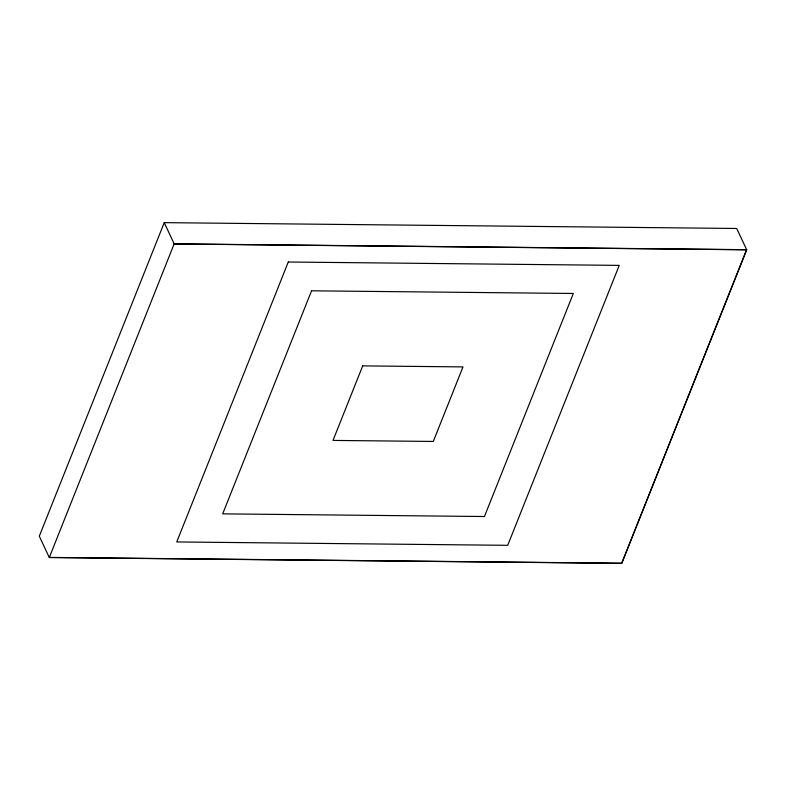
<?xml version="1.0" encoding="UTF-8"?>
<svg xmlns="http://www.w3.org/2000/svg" width="786" height="786" viewBox="0 0 786 786"><rect width="100%" height="100%" fill="white"/><g stroke="black" fill="none" stroke-linecap="round" stroke-linejoin="round"><path stroke-width="1.18" d="M164.235 222.644L39.3 536.199L49.233 557.412L621.706 563.238L746.641 249.683L736.708 228.471L164.235 222.644L174.168 243.857L49.292 557.529L621.765 563.356L746.7 249.801L174.227 243.974M174.168 243.857L746.641 249.683M288.285 262.013L176.742 541.947L507.707 545.317L619.25 265.383L288.285 262.013M311.551 290.81L222.674 513.857L484.441 516.52L573.318 293.473L311.551 290.81M362.7 365.883L332.999 440.425L433.302 441.447L462.993 366.905L362.7 365.883"/></g></svg>
